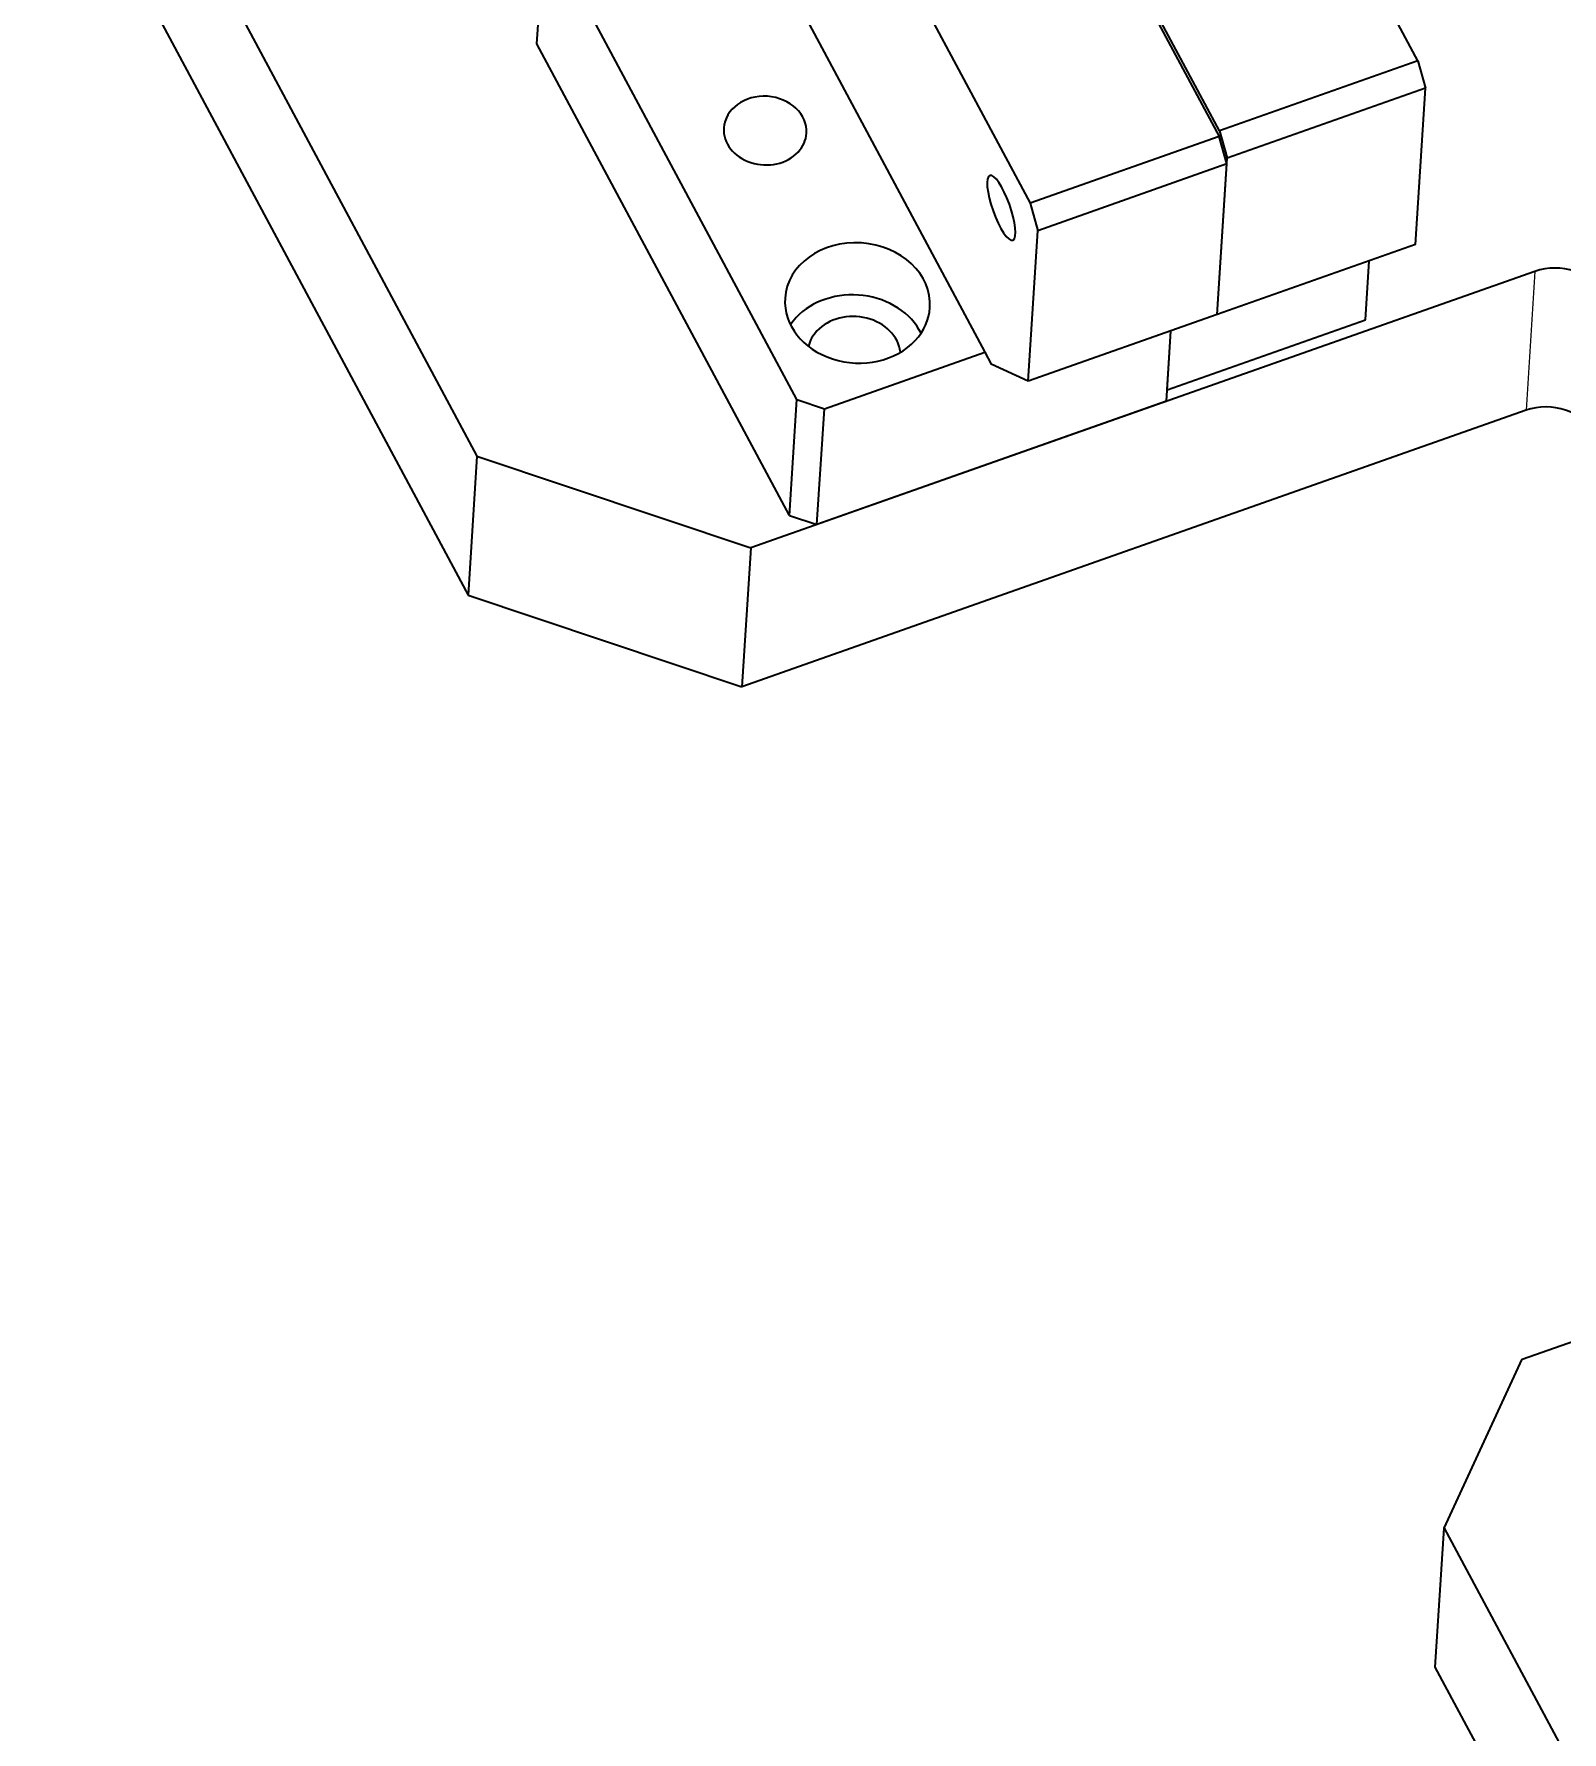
# Model space of a CAD drawing. Header units: millimetres. Extents: x 50851 to 121906, y -34238 to -12059.
# Drawn here: x 119190.8 to 119202.6, y -27255.17 to -27242.06 of the extents above; entities that cross this region are included whole.
import ezdxf

# ---------------------------------------------------------------- set-up
doc = ezdxf.new("R2010")
doc.units = ezdxf.units.MM
doc.layers.add('标注线', color=3, linetype='Continuous', lineweight=25)

# ---------------------------------------------------------------- blocks, each defined once
blk = doc.blocks.new('WWDA8SD8')
at = {"color": 7, "lineweight": 35}
for p, q in [((121551.59, -28070.88), (121579.85, -28123.64)), ((121466.67, -28076.87), (121508.24, -28154.47)), ((121533.36, -28077.31), (121561.62, -28130.07)), ((121465.49, -28089.67), (121507.38, -28167.88)), ((121531.25, -28095.89), (121557.26, -28144.44)), ((121539.12, -28149.02), (121514.75, -28103.53)), ((121538.4, -28160.2), (121514.03, -28114.7)), ((121599.03, -28116.33), (121579.88, -28123.08)), ((121599.77, -28118.98), (121580.63, -28125.73)), ((121598.81, -28134.06), (121579.66, -28140.81)), ((121610.32, -28136.64), (121534.66, -28163.33)), ((121574.84, -28148.07), (121593.99, -28141.32)), ((121574.77, -28149.18), (121541.04, -28161.08)), ((121609.47, -28150.05), (121533.8, -28176.74)), ((121508.24, -28154.47), (121534.66, -28163.33)), ((121507.38, -28167.88), (121533.8, -28176.74)), ((121609.1, -28241.61), (121661.98, -28222.96)), ((121601.57, -28257.9), (121681.02, -28406.23)), ((121620.78, -28308.77), (121600.71, -28271.31))]:
    blk.add_line(p, q, dxfattribs=at)
at = {"color": 7, "lineweight": 35, "ltscale": 0.279866}
for p, q in [((121514.03, -28114.7), (121514.75, -28103.53)), ((121538.4, -28160.2), (121539.12, -28149.02))]:
    blk.add_line(p, q, dxfattribs=at)
at = {"color": 7, "lineweight": 35, "ltscale": 0.348871}
blk.add_line((121599.03, -28116.33), (121592.44, -28104.03), dxfattribs=at)
at = {"color": 7, "lineweight": 35, "ltscale": 0.346937}
blk.add_line((121579.88, -28123.08), (121573.33, -28110.85), dxfattribs=at)
at = {"color": 7, "lineweight": 35, "ltscale": 0.068746}
for p, q in [((121599.03, -28116.33), (121599.77, -28118.98)), ((121579.88, -28123.08), (121580.63, -28125.73))]:
    blk.add_line(p, q, dxfattribs=at)
at = {"color": 7, "lineweight": 35, "ltscale": 0.377736}
for p, q in [((121598.81, -28134.06), (121599.77, -28118.98)), ((121579.66, -28140.81), (121580.63, -28125.73))]:
    blk.add_line(p, q, dxfattribs=at)
at = {"color": 7, "lineweight": 35, "ltscale": 0.483328}
blk.add_line((121579.85, -28123.64), (121561.62, -28130.07), dxfattribs=at)
at = {"color": 7, "lineweight": 35, "ltscale": 0.068748}
blk.add_line((121580.59, -28126.28), (121579.85, -28123.64), dxfattribs=at)
at = {"color": 7, "lineweight": 35, "ltscale": 0.483327}
blk.add_line((121580.59, -28126.28), (121562.36, -28132.72), dxfattribs=at)
at = {"color": 7, "lineweight": 35, "ltscale": 0.363827}
for p, q in [((121579.66, -28140.81), (121580.59, -28126.28)), ((121561.43, -28147.24), (121562.36, -28132.72))]:
    blk.add_line(p, q, dxfattribs=at)
at = {"color": 7, "lineweight": 35, "ltscale": 0.068747}
blk.add_line((121561.62, -28130.07), (121562.36, -28132.72), dxfattribs=at)
at = {"color": 7, "lineweight": 35, "ltscale": 0.142572}
blk.add_line((121593.99, -28141.32), (121594.35, -28135.63), dxfattribs=at)
at = {"color": 7, "lineweight": 13, "ltscale": 0.33584}
blk.add_line((121610.32, -28136.64), (121609.47, -28150.05), dxfattribs=at)
at = {"color": 7, "lineweight": 35, "ltscale": 0.483321}
blk.add_line((121579.66, -28140.81), (121561.43, -28147.24), dxfattribs=at)
at = {"color": 7, "lineweight": 35, "ltscale": 0.170475}
blk.add_line((121574.77, -28149.18), (121575.21, -28142.38), dxfattribs=at)
at = {"color": 7, "lineweight": 35, "ltscale": 0.142568}
blk.add_line((121574.84, -28148.07), (121575.21, -28142.38), dxfattribs=at)
at = {"color": 7, "lineweight": 35, "ltscale": 0.410827}
blk.add_line((121541.76, -28149.91), (121557.26, -28144.44), dxfattribs=at)
at = {"color": 7, "lineweight": 35, "ltscale": 0.032526}
blk.add_line((121557.26, -28144.44), (121557.87, -28145.59), dxfattribs=at)
at = {"color": 7, "lineweight": 35, "ltscale": 0.098124}
blk.add_line((121561.43, -28147.24), (121557.87, -28145.59), dxfattribs=at)
at = {"color": 7, "lineweight": 35, "ltscale": 0.069668}
blk.add_line((121539.12, -28149.02), (121541.76, -28149.91), dxfattribs=at)
at = {"color": 7, "lineweight": 35, "ltscale": 0.279867}
blk.add_line((121541.04, -28161.08), (121541.76, -28149.91), dxfattribs=at)
at = {"color": 7, "lineweight": 35, "ltscale": 0.335838}
blk.add_line((121508.24, -28154.47), (121507.38, -28167.88), dxfattribs=at)
at = {"color": 7, "lineweight": 35, "ltscale": 0.069674}
blk.add_line((121538.4, -28160.2), (121541.04, -28161.08), dxfattribs=at)
at = {"color": 7, "lineweight": 35, "ltscale": 0.33584}
for p, q in [((121534.66, -28163.33), (121533.8, -28176.74)), ((121600.71, -28271.31), (121601.57, -28257.9))]:
    blk.add_line(p, q, dxfattribs=at)
at = {"color": 7, "lineweight": 35, "ltscale": 0.448711}
blk.add_line((121601.57, -28257.9), (121609.1, -28241.61), dxfattribs=at)
at = {"color": 7, "lineweight": 35}
for centre, major_axis, ratio, start_param, end_param in [((121536.05, -28123.06), (-3.99, 0.26), 0.828673, 3.141631, 6.283223), ((121536.05, -28123.06), (-3.99, 0.26), 0.828673, 0.000038, 2.546026), ((121536.05, -28123.06), (-3.99, 0.26), 0.828673, 2.546026, 3.141631), ((121558.84, -28130.51), (1.11, -3.13), 0.256102, 3.141593, 6.283185), ((121558.84, -28130.51), (1.11, -3.13), 0.256102, 0.040866, 3.141593), ((121544.96, -28139.69), (-6.99, 0.45), 0.828673, 3.141631, 6.283223), ((121558.84, -28130.51), (1.11, -3.13), 0.256102, 0, 0.040866), ((121612.37, -28140.47), (4.99, -0.32), 0.828673, 0.47523, 2.046026), ((121544.96, -28139.69), (-6.99, 0.45), 0.828673, 0.000038, 2.546026), ((121544.63, -28144.72), (6.99, -0.45), 0.828673, 0.449175, 2.546026), ((121544.63, -28144.72), (6.99, -0.45), 0.828673, 2.546026, 2.692418), ((121544.63, -28144.72), (4.49, -0.29), 0.828673, 0.150546, 2.546026), ((121544.96, -28139.69), (-6.99, 0.45), 0.828673, 2.546026, 3.141631), ((121544.63, -28144.72), (4.49, -0.29), 0.828673, 2.546026, 2.991047), ((121611.51, -28153.87), (4.99, -0.32), 0.828673, 0.47523, 2.046026)]:
    blk.add_ellipse(centre, major_axis=major_axis, ratio=ratio, start_param=start_param, end_param=end_param, dxfattribs=at)

msp = doc.modelspace()

# ---------------------------------------------------------------- block references
at = {"layer": '标注线', "xscale": 0.07999999998719431, "yscale": 0.08000000000174623, "zscale": 0.08000000000000002}
msp.add_blockref('WWDA8SD8', (109473.565, -24992.966), dxfattribs=at)

doc.saveas('drawing.dxf')
